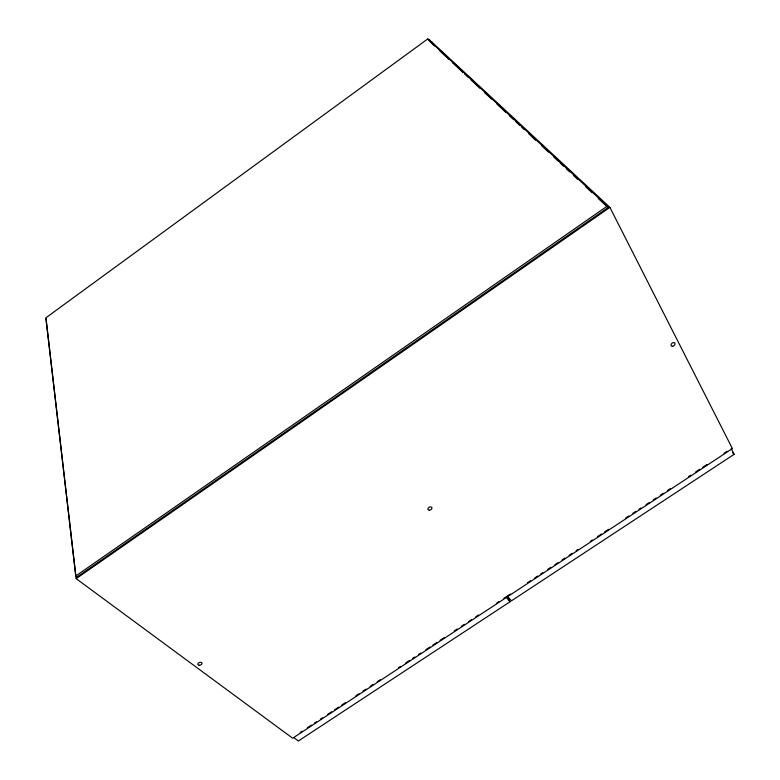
<?xml version="1.0" encoding="UTF-8"?>
<svg xmlns="http://www.w3.org/2000/svg" width="780" height="780" viewBox="0 0 780 780"><rect width="100%" height="100%" fill="white"/><g stroke="black" fill="none" stroke-linecap="round" stroke-linejoin="round"><path stroke-width="1.17" d="M427.684 39L45.874 317.821L75.777 576.001L77.113 576.986L608.029 207.587L607.269 206.086L427.684 39L434.616 46.03M75.777 576.001L607.269 206.086M76.167 578.653L609.892 207.373L732.391 448.588L292.666 738.221L76.167 578.653L46.049 318.815M300.222 732.459L302.25 731.123M307.31 727.789L311.366 725.117M314.408 723.109L316.436 721.773M320.482 719.111L322.51 717.775M327.581 714.431L331.627 711.769M334.669 709.761L338.725 707.09M341.767 705.091L345.813 702.419M355.943 695.75L358.985 693.742M363.041 691.07L366.083 689.072M370.13 686.4L373.171 684.401M377.227 681.73L380.26 679.731M398.502 667.709L400.53 666.383M405.59 663.039L409.646 660.367M412.688 658.369L414.706 657.033M418.762 654.361L420.79 653.026M425.86 649.691L429.907 647.02M432.949 645.021L437.005 642.35M440.037 640.351L444.093 637.679M454.223 631L457.265 629.002M461.321 626.33L464.353 624.332M468.409 621.66L471.452 619.661M475.498 616.99L478.54 614.981M496.782 602.969L498.8 601.633M503.87 598.299L505.898 596.963L510.052 601.741L298.369 741L294.002 737.773M510.315 594.048L507.283 596.057L511.426 600.834L734.126 454.321L731.192 448.549M527.543 582.699L530.585 580.7M534.632 578.029L537.673 576.03M540.716 574.031L542.743 572.696M547.804 569.351L550.846 567.352M554.902 564.681L557.934 562.682M561.99 560.011L565.032 558.012M569.088 555.341L572.12 553.332M576.176 550.67L578.204 549.334M590.362 541.32L592.39 539.984M597.451 536.65L601.507 533.978M604.549 531.98L608.595 529.308M625.823 517.959L628.856 515.96M632.911 513.289L635.953 511.29M638.995 509.281L641.014 507.946M646.084 504.611L649.126 502.613M653.172 499.941L656.214 497.942M660.27 495.271L663.312 493.262M667.358 490.601L670.4 488.592M688.633 476.58L690.661 475.244M695.731 471.91L699.777 469.238M702.819 467.24L706.875 464.568M724.093 453.219L727.135 451.22M609.892 207.373L428.893 39.292L430.102 41.398M439.949 51.002L448.851 59.29M452.4 62.605L463.076 72.54M464.851 74.197L468.409 77.513M471.081 79.999L479.973 88.286M484.419 92.43L491.536 99.05M496.87 104.023L505.762 112.31M509.32 115.625L513.767 119.769M515.541 121.427L519.987 125.57M521.771 127.228L524.433 129.704M528.889 133.848L535.996 140.478M541.33 145.451L548.447 152.081M553.78 157.053L558.236 161.187M560.011 162.845L563.569 166.159M566.231 168.646L569.79 171.961M573.349 175.276L577.795 179.419M585.8 186.878L592.03 192.67M598.25 198.471L608.029 207.587M732.488 452.517L734.126 454.321M432.003 42.188L433.826 45.357M507.127 596.408L510.052 601.741M429.37 510.188A2.155 1.492 -27.4 0 0 431.886 507.683A2.155 1.492 -27.4 0 0 428.503 507.741A2.155 1.492 -27.4 0 0 429.37 510.188M199.095 665.223A2.145 1.384 -16.9 0 0 202 663.263A2.145 1.384 -16.9 0 0 198.685 662.854A2.145 1.384 -16.9 0 0 199.095 665.223M672.701 346.271A2.272 1.54 -39.9 0 0 674.905 343.171A2.272 1.54 -39.9 0 0 671.473 343.863A2.272 1.54 -39.9 0 0 672.701 346.271"/></g></svg>
